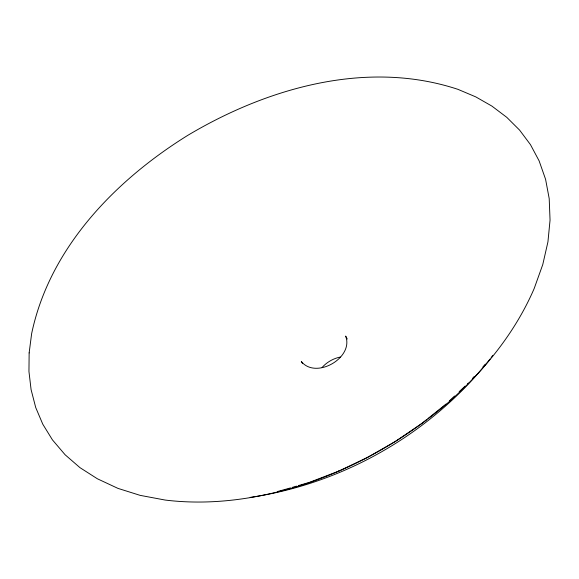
<?xml version="1.0" encoding="UTF-8"?>
<svg xmlns="http://www.w3.org/2000/svg" width="579" height="579" viewBox="0 0 579 579"><rect width="100%" height="100%" fill="white"/><g stroke="black" fill="none" stroke-linecap="round" stroke-linejoin="round"><path stroke-width="0.87" d="M490.058 359.038C431.565 433.143 343.535 483.711 250.164 497.39M491.115 357.627L492.707 355.513M467.521 383.978L468.331 383.059M472.529 378.391L474.331 376.386M482.958 366.797L485.34 364.155M322.083 367.477C326.831 362.179 333.316 358.459 340.293 357.04M449.326 400.957L454.566 396.022M459.154 391.701L465.053 386.15M421.577 423.647L426.47 419.724M427.867 418.603L446.047 404.048M422.026 423.314L395.421 441.422L367.368 457.504L338.302 471.32L338.809 471.103L309.526 482.321L298.294 485.629M290.513 487.916L277.862 491.441M292.243 487.409L296.564 486.136M302.636 363.67L301.319 361.477C315.816 379.759 354.109 357.815 345.641 336.066L347.27 339.055M29.145 352.915L28.95 371.479L31.085 389.609L35.717 407.522L42.795 424.219L52.436 439.874L65.116 454.768L79.96 467.644L97.373 478.775L117.971 488.386L140.154 495.363L165.167 500.053C213.231 505.952 262.012 498.316 307.753 483.219L307.956 483.147C358.994 465.509 406.552 438.238 447.56 403.107L447.726 402.97C483.827 371.132 515.049 332.918 534.207 288.465L542.776 264.523L547.937 241.87L550.05 220.121L549.203 198.619L545.584 179.316L539.114 160.868L530.465 144.649L519.609 130.123L506.784 117.342L491.897 106.095L475.779 96.888L457.967 89.354C367.115 59.29 267.353 87.892 187.777 135.356C115.366 180.322 49.541 247.848 31.621 333.75L29.145 352.915"/></g></svg>
